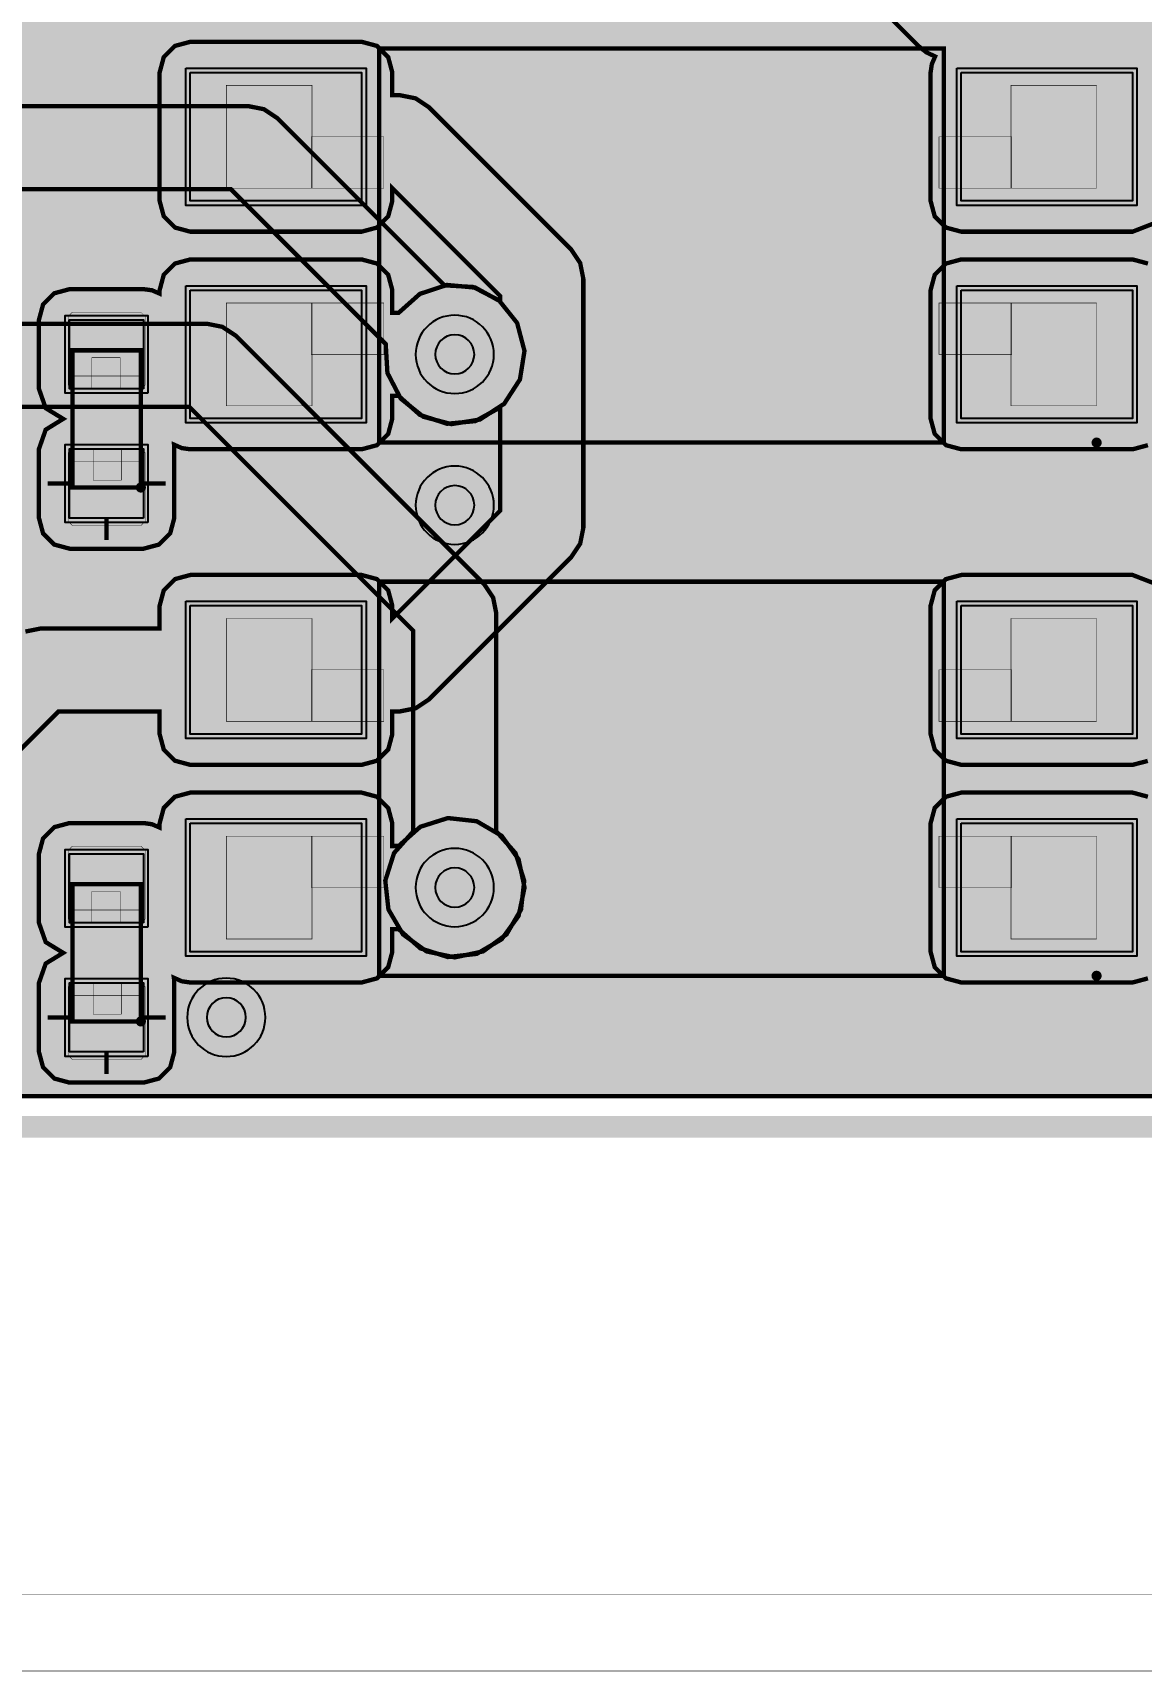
# Model space of a CAD drawing. Header units: millimetres. Extents: x 21.7 to 70.1, y -58 to -18.4.
# Drawn here: x 34.7 to 47.64, y -58.04 to -38.92 of the extents above; entities that cross this region are included whole.
import ezdxf

# ---------------------------------------------------------------- set-up
doc = ezdxf.new("R2010")
doc.units = ezdxf.units.MM
doc.header["$MEASUREMENT"] = 0
for name, color, linetype, true_color in [('Board-Outline-Layer', 7, 'Continuous', 0xff00ff), ('Bottom-Layer', 7, 'Continuous', 0x0000ff), ('Component-Marking-Layer', 7, 'Continuous', 0x66ffcc), ('Component-Shape-Layer', 7, 'Continuous', 0x00cccc), ('Document-Layer', 7, 'Continuous', 0xffffff), ('Hole-Layer', 7, 'Continuous', 0x222222), ('Multi-Layer', 7, 'Continuous', 0xc0c0c0), ('Pin-Floating-Layer', 7, 'Continuous', 0xff99ff), ('Pin-Soldering-Layer', 7, 'Continuous', 0xcc9999), ('Top-Layer', 7, 'Continuous', 0xff0000), ('Top-Paste-Mask-Layer', 7, 'Continuous', 0x808080), ('Top-Silkscreen-Layer', 7, 'Continuous', 0xffcc00), ('Top-Solder-Mask-Layer', 7, 'Continuous', 0x800080)]:
    doc.layers.add(name, color=color, linetype=linetype, true_color=true_color)

msp = doc.modelspace()

# ---------------------------------------------------------------- hatches: boundary and pattern name
at = {"layer": 'Bottom-Layer'}
msp.add_hatch(color=256, dxfattribs=at).paths.add_polyline_path([(30.203, -29.132), (30.203, -28.526), (30.215, -28.527), (30.226, -28.527), (32.551, -28.527), (32.948, -28.722), (33.39, -28.762), (33.815, -28.639), (34.168, -28.371), (34.401, -27.995), (34.482, -27.559), (34.401, -27.124), (34.168, -26.747), (33.815, -26.479), (33.39, -26.356), (32.948, -26.396), (32.551, -26.591), (30.226, -26.591), (30.215, -26.591), (30.203, -26.592), (30.203, -25.019), (30.273, -24.67), (30.47, -24.374), (30.766, -24.177), (31.115, -24.107), (56.515, -24.107), (56.864, -24.177), (57.16, -24.374), (57.358, -24.67), (57.427, -25.019), (57.427, -50.419), (57.358, -50.768), (57.16, -51.064), (56.864, -51.262), (56.515, -51.331), (31.115, -51.331), (30.766, -51.262), (30.47, -51.064), (30.273, -50.768), (30.203, -50.419), (30.203, -48.846), (30.215, -48.847), (30.226, -48.847), (32.086, -48.847), (32.217, -49.021), (32.424, -49.087), (34.124, -49.087), (34.303, -49.039), (34.434, -48.908), (34.482, -48.729), (34.482, -47.029), (34.434, -46.85), (34.303, -46.719), (34.124, -46.671), (32.424, -46.671), (32.217, -46.737), (32.086, -46.911), (30.226, -46.911), (30.215, -46.912), (30.203, -46.912), (30.203, -46.306), (30.215, -46.307), (30.226, -46.307), (32.551, -46.307), (32.948, -46.502), (33.39, -46.542), (33.815, -46.419), (34.168, -46.152), (34.401, -45.775), (34.482, -45.339), (34.401, -44.904), (34.168, -44.527), (33.815, -44.259), (33.39, -44.136), (32.948, -44.176), (32.551, -44.371), (30.226, -44.371), (30.215, -44.372), (30.203, -44.372), (30.203, -43.766), (30.215, -43.767), (30.226, -43.767), (32.551, -43.767), (32.938, -43.96), (33.368, -44.004), (33.786, -43.893), (34.139, -43.643), (34.381, -43.284), (36.526, -43.284), (39.139, -45.898), (39.139, -48.24), (38.915, -48.493), (38.813, -48.815), (38.85, -49.151), (39.02, -49.442), (39.294, -49.64), (39.624, -49.71), (39.955, -49.64), (40.228, -49.442), (40.398, -49.151), (40.435, -48.815), (40.333, -48.493), (40.109, -48.24), (40.109, -45.697), (40.072, -45.511), (39.967, -45.354), (37.07, -42.456), (36.912, -42.351), (36.727, -42.314), (34.381, -42.314), (34.139, -41.955), (33.786, -41.705), (33.368, -41.595), (32.938, -41.639), (32.551, -41.831), (30.226, -41.831), (30.215, -41.832), (30.203, -41.832), (30.203, -41.226), (30.215, -41.227), (30.226, -41.227), (32.551, -41.227), (32.938, -41.42), (33.368, -41.464), (33.786, -41.353), (34.139, -41.103), (34.381, -40.744), (37.01, -40.744), (38.818, -42.552), (38.838, -42.889), (38.994, -43.189), (39.257, -43.4), (39.584, -43.486), (39.917, -43.433), (40.201, -43.249), (40.385, -42.965), (40.438, -42.632), (40.352, -42.305), (40.141, -42.042), (39.841, -41.886), (39.504, -41.866), (37.554, -39.916), (37.397, -39.811), (37.211, -39.774), (34.381, -39.774), (34.139, -39.415), (33.786, -39.165), (33.368, -39.055), (32.938, -39.099), (32.551, -39.291), (30.226, -39.291), (30.215, -39.292), (30.203, -39.292), (30.203, -38.686), (30.215, -38.687), (30.226, -38.687), (32.551, -38.687), (32.948, -38.882), (33.39, -38.922), (33.815, -38.799), (34.168, -38.532), (34.401, -38.155), (34.482, -37.719), (34.401, -37.284), (34.168, -36.907), (33.815, -36.639), (33.39, -36.516), (32.948, -36.556), (32.551, -36.751), (30.226, -36.751), (30.215, -36.752), (30.203, -36.752), (30.203, -36.146), (30.215, -36.147), (30.226, -36.147), (32.551, -36.147), (32.948, -36.342), (33.39, -36.382), (33.815, -36.259), (34.168, -35.992), (34.401, -35.615), (34.482, -35.179), (34.401, -34.744), (34.168, -34.367), (33.815, -34.099), (33.39, -33.976), (32.948, -34.016), (32.551, -34.211), (30.226, -34.211), (30.215, -34.212), (30.203, -34.212), (30.203, -33.606), (30.215, -33.607), (30.226, -33.607), (32.551, -33.607), (32.938, -33.8), (33.368, -33.844), (33.786, -33.733), (34.139, -33.483), (34.381, -33.124), (38.635, -33.124), (38.888, -33.348), (39.21, -33.45), (39.545, -33.413), (39.837, -33.243), (40.035, -32.97), (40.105, -32.639), (40.035, -32.309), (39.837, -32.035), (39.545, -31.865), (39.21, -31.828), (38.888, -31.93), (38.635, -32.154), (34.381, -32.154), (34.139, -31.795), (33.786, -31.545), (33.368, -31.435), (32.938, -31.479), (32.551, -31.671), (30.226, -31.671), (30.215, -31.672), (30.203, -31.672), (30.203, -31.066), (30.215, -31.067), (30.226, -31.067), (32.551, -31.067), (32.938, -31.26), (33.368, -31.304), (33.786, -31.193), (34.139, -30.943), (34.381, -30.584), (39.804, -30.584), (41.231, -32.011), (41.251, -32.348), (41.407, -32.648), (41.67, -32.859), (41.997, -32.945), (42.33, -32.892), (42.614, -32.708), (42.798, -32.424), (42.851, -32.091), (42.765, -31.764), (42.554, -31.501), (42.254, -31.345), (41.917, -31.325), (40.348, -29.756), (40.191, -29.651), (40.005, -29.614), (34.381, -29.614), (34.139, -29.255), (33.786, -29.005), (33.368, -28.895), (32.938, -28.939), (32.551, -29.131), (30.226, -29.131), (30.215, -29.132)])
at = {"layer": 'Component-Marking-Layer'}
for points in [[(47.057, -43.702, 1), (47.177, -43.702, 1)], [(47.057, -43.702, 1), (47.177, -43.702, 1)], [(35.9, -44.226, 1), (36.02, -44.226, 1)], [(35.9, -44.226, 1), (36.02, -44.226, 1)], [(47.057, -49.925, 1), (47.177, -49.925, 1)], [(47.057, -49.925, 1), (47.177, -49.925, 1)], [(35.9, -50.457, 1), (36.02, -50.457, 1)], [(35.9, -50.457, 1), (36.02, -50.457, 1)]]:
    msp.add_hatch(color=256, dxfattribs=at).paths.add_polyline_path(points)
at = {"layer": 'Pin-Floating-Layer'}
for points in [[(37.947, -40.132), (38.797, -40.132), (38.797, -40.732), (37.947, -40.732)], [(37.947, -40.132), (38.797, -40.132), (38.797, -40.732), (37.947, -40.732)], [(46.127, -40.732), (45.277, -40.732), (45.277, -40.132), (46.127, -40.132)], [(46.127, -40.732), (45.277, -40.732), (45.277, -40.132), (46.127, -40.132)], [(37.947, -42.072), (38.797, -42.072), (38.797, -42.672), (37.947, -42.672)], [(37.947, -42.072), (38.797, -42.072), (38.797, -42.672), (37.947, -42.672)], [(46.127, -42.672), (45.277, -42.672), (45.277, -42.072), (46.127, -42.072)], [(46.127, -42.672), (45.277, -42.672), (45.277, -42.072), (46.127, -42.072)], [(37.947, -46.355), (38.797, -46.355), (38.797, -46.955), (37.947, -46.955)], [(37.947, -46.355), (38.797, -46.355), (38.797, -46.955), (37.947, -46.955)], [(46.127, -46.955), (45.277, -46.955), (45.277, -46.355), (46.127, -46.355)], [(46.127, -46.955), (45.277, -46.955), (45.277, -46.355), (46.127, -46.355)], [(37.947, -48.295), (38.797, -48.295), (38.797, -48.895), (37.947, -48.895)], [(37.947, -48.295), (38.797, -48.295), (38.797, -48.895), (37.947, -48.895)], [(46.127, -48.895), (45.277, -48.895), (45.277, -48.295), (46.127, -48.295)], [(46.127, -48.895), (45.277, -48.895), (45.277, -48.295), (46.127, -48.295)]]:
    msp.add_hatch(color=256, dxfattribs=at).paths.add_polyline_path(points)
at = {"layer": 'Pin-Soldering-Layer'}
for points in [[(36.957, -39.532), (37.957, -39.532), (37.957, -40.732), (36.957, -40.732)], [(36.957, -39.532), (37.957, -39.532), (37.957, -40.732), (36.957, -40.732)], [(47.117, -40.732), (46.117, -40.732), (46.117, -39.532), (47.117, -39.532)], [(47.117, -40.732), (46.117, -40.732), (46.117, -39.532), (47.117, -39.532)], [(36.957, -42.072), (37.957, -42.072), (37.957, -43.272), (36.957, -43.272)], [(36.957, -42.072), (37.957, -42.072), (37.957, -43.272), (36.957, -43.272)], [(47.117, -43.272), (46.117, -43.272), (46.117, -42.072), (47.117, -42.072)], [(47.117, -43.272), (46.117, -43.272), (46.117, -42.072), (47.117, -42.072)], [(35.96, -42.625), (35.16, -42.625), (35.16, -42.925), (35.96, -42.925)], [(35.96, -42.625), (35.16, -42.625), (35.16, -42.925), (35.96, -42.925)], [(35.96, -44.225), (35.16, -44.225), (35.16, -43.925), (35.96, -43.925)], [(35.96, -44.225), (35.16, -44.225), (35.16, -43.925), (35.96, -43.925)], [(36.957, -45.755), (37.957, -45.755), (37.957, -46.955), (36.957, -46.955)], [(36.957, -45.755), (37.957, -45.755), (37.957, -46.955), (36.957, -46.955)], [(47.117, -46.955), (46.117, -46.955), (46.117, -45.755), (47.117, -45.755)], [(47.117, -46.955), (46.117, -46.955), (46.117, -45.755), (47.117, -45.755)], [(36.957, -48.295), (37.957, -48.295), (37.957, -49.495), (36.957, -49.495)], [(36.957, -48.295), (37.957, -48.295), (37.957, -49.495), (36.957, -49.495)], [(47.117, -49.495), (46.117, -49.495), (46.117, -48.295), (47.117, -48.295)], [(47.117, -49.495), (46.117, -49.495), (46.117, -48.295), (47.117, -48.295)], [(35.96, -48.857), (35.16, -48.857), (35.16, -49.157), (35.96, -49.157)], [(35.96, -48.857), (35.16, -48.857), (35.16, -49.157), (35.96, -49.157)], [(35.96, -50.457), (35.16, -50.457), (35.16, -50.157), (35.96, -50.157)], [(35.96, -50.457), (35.16, -50.457), (35.16, -50.157), (35.96, -50.157)]]:
    msp.add_hatch(color=256, dxfattribs=at).paths.add_polyline_path(points)
at = {"layer": 'Top-Layer'}
for points in [[(57.427, -25.019), (57.427, -29.627), (55.27, -27.47), (55.333, -27.068), (55.248, -26.67), (55.027, -26.329), (54.698, -26.089), (54.698, -26.035), (54.661, -25.849), (54.556, -25.692), (54.175, -25.311), (54.018, -25.206), (53.832, -25.169), (50.927, -25.169), (50.741, -25.206), (50.584, -25.311), (49.187, -26.708), (49.097, -26.833), (49.05, -26.981), (48.673, -26.871), (48.289, -26.951), (47.986, -27.201), (47.895, -27.201), (47.895, -26.936), (47.847, -26.757), (47.716, -26.626), (47.537, -26.578), (45.537, -26.578), (45.358, -26.626), (45.227, -26.757), (45.179, -26.936), (45.179, -28.436), (45.227, -28.615), (45.358, -28.746), (45.537, -28.794), (47.537, -28.794), (47.716, -28.746), (47.847, -28.615), (47.895, -28.436), (47.895, -28.171), (47.986, -28.171), (48.287, -28.42), (48.669, -28.501), (49.045, -28.394), (49.045, -29.073), (48.377, -29.741), (47.895, -29.741), (47.895, -29.476), (47.847, -29.297), (47.716, -29.166), (47.537, -29.118), (45.537, -29.118), (45.358, -29.166), (45.227, -29.297), (45.179, -29.476), (45.179, -30.976), (45.227, -31.155), (45.358, -31.286), (45.537, -31.334), (47.537, -31.334), (47.716, -31.286), (47.847, -31.155), (47.895, -30.976), (47.895, -30.711), (48.578, -30.711), (48.764, -30.674), (48.921, -30.569), (49.807, -29.683), (49.807, -33.424), (47.895, -33.424), (47.895, -33.159), (47.847, -32.98), (47.716, -32.849), (47.537, -32.801), (45.537, -32.801), (45.358, -32.849), (45.227, -32.98), (45.179, -33.159), (45.179, -34.587), (42.843, -32.251), (42.823, -31.914), (42.668, -31.614), (42.404, -31.403), (42.077, -31.317), (41.744, -31.37), (41.461, -31.555), (41.276, -31.838), (41.223, -32.171), (41.309, -32.498), (41.52, -32.762), (41.82, -32.917), (42.157, -32.937), (44.742, -35.522), (44.899, -35.627), (45.085, -35.664), (45.181, -35.664), (45.179, -35.682), (45.179, -35.699), (45.179, -37.199), (45.227, -37.378), (45.358, -37.509), (45.537, -37.557), (45.815, -37.557), (45.723, -37.9), (45.785, -38.25), (45.587, -38.25), (40.096, -32.759), (40.072, -32.407), (39.901, -32.099), (39.615, -31.891), (39.269, -31.824), (38.927, -31.909), (38.652, -32.131), (38.497, -32.448), (38.491, -32.801), (36.537, -32.801), (36.358, -32.849), (36.227, -32.98), (36.179, -33.159), (36.179, -33.424), (36.002, -33.464), (35.852, -33.566), (34.462, -34.957), (34.436, -34.847), (34.399, -34.74), (34.867, -34.272), (34.972, -34.115), (35.009, -33.929), (35.009, -32.474), (35.068, -32.489), (35.128, -32.494), (35.992, -32.494), (36.171, -32.446), (36.302, -32.315), (36.35, -32.136), (36.35, -31.33), (36.349, -31.304), (36.347, -31.279), (36.438, -31.32), (36.537, -31.334), (38.537, -31.334), (38.716, -31.286), (38.847, -31.155), (38.895, -30.976), (38.895, -29.476), (38.847, -29.297), (38.716, -29.166), (38.537, -29.118), (36.537, -29.118), (36.358, -29.166), (36.227, -29.297), (36.179, -29.476), (36.179, -29.517), (36.089, -29.478), (35.992, -29.465), (35.128, -29.465), (35.068, -29.47), (35.009, -29.485), (35.009, -28.61), (35.448, -28.171), (36.179, -28.171), (36.179, -28.436), (36.227, -28.615), (36.358, -28.746), (36.537, -28.794), (38.537, -28.794), (38.716, -28.746), (38.847, -28.615), (38.895, -28.436), (38.895, -26.936), (38.847, -26.757), (38.716, -26.626), (38.537, -26.578), (36.537, -26.578), (36.358, -26.626), (36.227, -26.757), (36.179, -26.936), (36.179, -27.201), (35.247, -27.201), (35.062, -27.238), (34.904, -27.343), (34.461, -27.787), (34.456, -27.308), (34.265, -26.868), (33.919, -26.537), (33.471, -26.367), (32.993, -26.384), (32.558, -26.586), (32.236, -26.941), (32.077, -27.392), (32.107, -27.871), (32.32, -28.3), (32.682, -28.612), (33.138, -28.76), (33.615, -28.718), (34.039, -28.494), (34.039, -29.164), (33.642, -28.948), (33.194, -28.894), (32.757, -29.007), (32.392, -29.274), (32.15, -29.655), (32.066, -30.099), (32.15, -30.543), (32.392, -30.924), (32.757, -31.191), (33.194, -31.305), (33.642, -31.25), (34.039, -31.034), (34.039, -31.704), (33.642, -31.488), (33.194, -31.434), (32.757, -31.547), (32.392, -31.814), (32.15, -32.195), (32.066, -32.639), (32.15, -33.083), (32.392, -33.464), (32.757, -33.731), (33.194, -33.845), (33.642, -33.79), (34.039, -33.574), (34.039, -33.728), (33.713, -34.054), (33.301, -33.971), (32.885, -34.035), (32.517, -34.238), (32.24, -34.555), (32.088, -34.947), (32.081, -35.368), (32.218, -35.765), (32.483, -36.092), (32.844, -36.308), (33.257, -36.387), (33.672, -36.32), (34.039, -36.114), (34.039, -36.244), (33.696, -36.587), (33.234, -36.512), (32.778, -36.617), (32.397, -36.889), (32.147, -37.284), (32.066, -37.745), (32.167, -38.202), (32.433, -38.587), (32.826, -38.841), (33.286, -38.927), (33.744, -38.832), (34.132, -38.57), (34.391, -38.18), (34.482, -37.721), (34.392, -37.262), (34.771, -36.884), (34.857, -37.095), (35.053, -37.211), (34.849, -37.336), (34.77, -37.561), (34.77, -38.368), (34.818, -38.547), (34.949, -38.678), (35.128, -38.726), (35.992, -38.726), (36.171, -38.678), (36.302, -38.547), (36.35, -38.368), (36.35, -37.561), (36.349, -37.531), (36.345, -37.502), (36.437, -37.543), (36.537, -37.557), (38.537, -37.557), (38.716, -37.509), (38.847, -37.378), (38.895, -37.199), (38.895, -35.699), (38.847, -35.52), (38.716, -35.389), (38.537, -35.341), (36.537, -35.341), (36.358, -35.389), (36.227, -35.52), (36.179, -35.699), (36.179, -35.749), (36.089, -35.71), (35.992, -35.696), (35.128, -35.696), (35.11, -35.697), (35.092, -35.698), (36.179, -34.611), (36.179, -34.659), (36.227, -34.838), (36.358, -34.969), (36.537, -35.017), (38.537, -35.017), (38.716, -34.969), (38.847, -34.838), (38.895, -34.659), (38.895, -33.352), (39.145, -33.441), (39.41, -33.445), (45.043, -39.078), (45.131, -39.148), (45.232, -39.195), (45.193, -39.285), (45.179, -39.382), (45.179, -40.882), (45.227, -41.061), (45.358, -41.192), (45.537, -41.24), (47.537, -41.24), (47.781, -41.145), (47.894, -40.909), (47.943, -40.919), (47.992, -40.922), (48.799, -40.922), (49.024, -40.843), (49.149, -40.639), (49.244, -40.815), (49.417, -40.913), (49.417, -43.524), (48.222, -42.329), (48.072, -42.227), (47.895, -42.187), (47.895, -41.922), (47.847, -41.743), (47.716, -41.612), (47.537, -41.564), (45.537, -41.564), (45.358, -41.612), (45.227, -41.743), (45.179, -41.922), (45.179, -43.422), (45.227, -43.601), (45.358, -43.732), (45.537, -43.78), (47.537, -43.78), (47.716, -43.732), (47.847, -43.601), (47.895, -43.422), (47.895, -43.374), (48.679, -44.159), (48.679, -45.552), (48.008, -45.552), (47.95, -45.556), (47.894, -45.57), (47.778, -45.34), (47.537, -45.247), (45.537, -45.247), (45.358, -45.295), (45.227, -45.426), (45.179, -45.605), (45.179, -47.105), (45.227, -47.284), (45.358, -47.415), (45.537, -47.463), (47.537, -47.463), (47.714, -47.417), (47.844, -47.289), (47.895, -47.114), (47.951, -47.127), (48.008, -47.132), (48.679, -47.132), (48.679, -48.508), (48.541, -48.435), (48.387, -48.41), (47.895, -48.41), (47.895, -48.145), (47.847, -47.966), (47.716, -47.835), (47.537, -47.787), (45.537, -47.787), (45.358, -47.835), (45.227, -47.966), (45.179, -48.145), (45.179, -49.645), (45.227, -49.824), (45.358, -49.955), (45.537, -50.003), (47.537, -50.003), (47.716, -49.955), (47.847, -49.824), (47.895, -49.645), (47.895, -49.38), (48.186, -49.38), (49.822, -51.016), (49.979, -51.121), (50.165, -51.158), (53.213, -51.158), (53.399, -51.121), (53.556, -51.016), (54.556, -50.016), (54.661, -49.859), (54.698, -49.673), (54.698, -49.349), (55.031, -49.104), (55.253, -48.755), (55.333, -48.35), (55.261, -47.943), (55.046, -47.59), (54.718, -47.339), (55.044, -47.091), (55.258, -46.742), (55.333, -46.339), (55.258, -45.936), (55.044, -45.587), (54.718, -45.339), (55.044, -45.091), (55.258, -44.742), (55.333, -44.339), (55.258, -43.936), (55.044, -43.587), (54.718, -43.339), (55.038, -43.097), (55.252, -42.758), (55.333, -42.365), (55.27, -41.968), (57.427, -39.811), (57.427, -50.419), (57.358, -50.768), (57.16, -51.064), (56.864, -51.262), (56.515, -51.331), (31.115, -51.331), (30.766, -51.262), (30.47, -51.064), (30.273, -50.768), (30.203, -50.419), (30.203, -25.019), (30.273, -24.67), (30.47, -24.374), (30.766, -24.177), (31.115, -24.107), (56.515, -24.107), (56.864, -24.177), (57.16, -24.374), (57.358, -24.67)], [(38.895, -45.755), (38.895, -45.605), (38.847, -45.426), (38.716, -45.295), (38.537, -45.247), (36.537, -45.247), (36.358, -45.295), (36.227, -45.426), (36.179, -45.605), (36.179, -45.87), (34.798, -45.87), (34.612, -45.907), (34.455, -46.012), (33.796, -46.671), (32.424, -46.671), (32.245, -46.719), (32.114, -46.85), (32.066, -47.029), (32.066, -48.729), (32.114, -48.908), (32.245, -49.039), (32.424, -49.087), (34.124, -49.087), (34.303, -49.039), (34.434, -48.908), (34.482, -48.729), (34.482, -47.357), (34.999, -46.84), (36.179, -46.84), (36.179, -47.105), (36.227, -47.284), (36.358, -47.415), (36.537, -47.463), (38.537, -47.463), (38.716, -47.415), (38.847, -47.284), (38.895, -47.105), (38.895, -46.84), (38.981, -46.84), (39.167, -46.803), (39.324, -46.698), (40.983, -45.039), (41.088, -44.882), (41.125, -44.696), (41.125, -41.791), (41.088, -41.605), (40.983, -41.448), (39.324, -39.789), (39.167, -39.684), (38.981, -39.647), (38.895, -39.647), (38.895, -39.382), (38.847, -39.203), (38.716, -39.072), (38.537, -39.024), (36.537, -39.024), (36.358, -39.072), (36.227, -39.203), (36.179, -39.382), (36.179, -40.882), (36.227, -41.061), (36.358, -41.192), (36.537, -41.24), (38.537, -41.24), (38.716, -41.192), (38.847, -41.061), (38.895, -40.882), (38.895, -40.732), (40.155, -41.992), (40.155, -42.053), (39.864, -41.893), (39.533, -41.862), (39.217, -41.966), (38.969, -42.187), (38.895, -42.187), (38.895, -41.922), (38.847, -41.743), (38.716, -41.612), (38.537, -41.564), (36.537, -41.564), (36.358, -41.612), (36.227, -41.743), (36.179, -41.922), (36.179, -41.963), (36.089, -41.924), (35.992, -41.911), (35.128, -41.911), (34.949, -41.959), (34.818, -42.09), (34.77, -42.269), (34.77, -43.075), (34.849, -43.3), (35.053, -43.425), (34.849, -43.551), (34.77, -43.776), (34.77, -44.582), (34.818, -44.761), (34.949, -44.892), (35.128, -44.94), (35.992, -44.94), (36.171, -44.892), (36.302, -44.761), (36.35, -44.582), (36.35, -43.776), (36.349, -43.75), (36.347, -43.726), (36.438, -43.766), (36.537, -43.78), (38.537, -43.78), (38.716, -43.732), (38.847, -43.601), (38.895, -43.422), (38.895, -43.157), (38.969, -43.157), (39.217, -43.378), (39.533, -43.482), (39.864, -43.451), (40.155, -43.291), (40.155, -44.495)], [(36.537, -39.382), (38.537, -39.382), (38.537, -40.882), (36.537, -40.882)], [(45.537, -39.382), (47.537, -39.382), (47.537, -40.882), (45.537, -40.882)], [(36.537, -41.922), (38.537, -41.922), (38.537, -43.422), (36.537, -43.422)], [(45.537, -41.922), (47.537, -41.922), (47.537, -43.422), (45.537, -43.422)], [(35.992, -43.075), (35.128, -43.075), (35.128, -42.269), (35.992, -42.269)], [(35.992, -44.582), (35.128, -44.582), (35.128, -43.776), (35.992, -43.776)], [(36.537, -45.605), (38.537, -45.605), (38.537, -47.105), (36.537, -47.105)], [(45.537, -45.605), (47.537, -45.605), (47.537, -47.105), (45.537, -47.105)], [(38.969, -49.38), (39.222, -49.604), (39.544, -49.706), (39.88, -49.669), (40.171, -49.499), (40.369, -49.226), (40.439, -48.895), (40.369, -48.565), (40.171, -48.291), (39.88, -48.121), (39.544, -48.084), (39.222, -48.186), (38.969, -48.41), (38.895, -48.41), (38.895, -48.145), (38.847, -47.966), (38.716, -47.835), (38.537, -47.787), (36.537, -47.787), (36.358, -47.835), (36.227, -47.966), (36.179, -48.145), (36.179, -48.195), (36.089, -48.156), (35.992, -48.142), (35.128, -48.142), (34.949, -48.19), (34.818, -48.321), (34.77, -48.5), (34.77, -49.307), (34.849, -49.532), (35.053, -49.657), (34.849, -49.782), (34.77, -50.007), (34.77, -50.814), (34.818, -50.993), (34.949, -51.124), (35.128, -51.172), (35.992, -51.172), (36.171, -51.124), (36.302, -50.993), (36.35, -50.814), (36.35, -50.007), (36.349, -49.977), (36.345, -49.948), (36.437, -49.989), (36.537, -50.003), (38.537, -50.003), (38.716, -49.955), (38.847, -49.824), (38.895, -49.645), (38.895, -49.38)], [(36.537, -48.145), (38.537, -48.145), (38.537, -49.645), (36.537, -49.645)], [(45.537, -48.145), (47.537, -48.145), (47.537, -49.645), (45.537, -49.645)], [(35.992, -49.307), (35.128, -49.307), (35.128, -48.5), (35.992, -48.5)], [(35.992, -50.814), (35.128, -50.814), (35.128, -50.007), (35.992, -50.007)]]:
    msp.add_hatch(color=256, dxfattribs=at).paths.add_polyline_path(points)
at = {"layer": 'Top-Paste-Mask-Layer'}
for points in [[(36.537, -39.382), (38.537, -39.382), (38.537, -40.882), (36.537, -40.882)], [(45.537, -39.382), (47.537, -39.382), (47.537, -40.882), (45.537, -40.882)], [(36.537, -41.922), (38.537, -41.922), (38.537, -43.422), (36.537, -43.422)], [(45.537, -41.922), (47.537, -41.922), (47.537, -43.422), (45.537, -43.422)], [(35.11, -42.23), (35.11, -43.03), (35.16, -43.08), (35.388, -43.08), (35.388, -42.71), (35.718, -42.71), (35.718, -43.08), (35.96, -43.08), (36.01, -43.03), (36.01, -42.23), (35.96, -42.18), (35.16, -42.18)], [(35.11, -42.23), (35.11, -43.03), (35.16, -43.08), (35.388, -43.08), (35.388, -42.71), (35.718, -42.71), (35.718, -43.08), (35.96, -43.08), (36.01, -43.03), (36.01, -42.23), (35.96, -42.18), (35.16, -42.18)], [(36.01, -44.62), (36.01, -43.82), (35.96, -43.77), (35.732, -43.77), (35.732, -44.14), (35.402, -44.14), (35.402, -43.77), (35.16, -43.77), (35.11, -43.82), (35.11, -44.62), (35.16, -44.67), (35.96, -44.67)], [(36.01, -44.62), (36.01, -43.82), (35.96, -43.77), (35.732, -43.77), (35.732, -44.14), (35.402, -44.14), (35.402, -43.77), (35.16, -43.77), (35.11, -43.82), (35.11, -44.62), (35.16, -44.67), (35.96, -44.67)], [(36.537, -45.605), (38.537, -45.605), (38.537, -47.105), (36.537, -47.105)], [(45.537, -45.605), (47.537, -45.605), (47.537, -47.105), (45.537, -47.105)], [(36.537, -48.145), (38.537, -48.145), (38.537, -49.645), (36.537, -49.645)], [(45.537, -48.145), (47.537, -48.145), (47.537, -49.645), (45.537, -49.645)], [(35.11, -48.462), (35.11, -49.262), (35.16, -49.312), (35.388, -49.312), (35.388, -48.942), (35.718, -48.942), (35.718, -49.312), (35.96, -49.312), (36.01, -49.262), (36.01, -48.462), (35.96, -48.412), (35.16, -48.412)], [(35.11, -48.462), (35.11, -49.262), (35.16, -49.312), (35.388, -49.312), (35.388, -48.942), (35.718, -48.942), (35.718, -49.312), (35.96, -49.312), (36.01, -49.262), (36.01, -48.462), (35.96, -48.412), (35.16, -48.412)], [(36.01, -50.852), (36.01, -50.052), (35.96, -50.002), (35.732, -50.002), (35.732, -50.372), (35.402, -50.372), (35.402, -50.002), (35.16, -50.002), (35.11, -50.052), (35.11, -50.852), (35.16, -50.902), (35.96, -50.902)], [(36.01, -50.852), (36.01, -50.052), (35.96, -50.002), (35.732, -50.002), (35.732, -50.372), (35.402, -50.372), (35.402, -50.002), (35.16, -50.002), (35.11, -50.052), (35.11, -50.852), (35.16, -50.902), (35.96, -50.902)]]:
    msp.add_hatch(color=256, dxfattribs=at).paths.add_polyline_path(points)
at = {"layer": 'Top-Solder-Mask-Layer'}
for points in [[(36.486, -39.331), (38.588, -39.331), (38.588, -40.933), (36.486, -40.933)], [(45.486, -39.331), (47.588, -39.331), (47.588, -40.933), (45.486, -40.933)], [(36.486, -41.871), (38.588, -41.871), (38.588, -43.473), (36.486, -43.473)], [(45.486, -41.871), (47.588, -41.871), (47.588, -43.473), (45.486, -43.473)], [(36.043, -43.126), (35.077, -43.126), (35.077, -42.218), (36.043, -42.218)], [(36.043, -44.633), (35.077, -44.633), (35.077, -43.725), (36.043, -43.725)], [(36.486, -45.554), (38.588, -45.554), (38.588, -47.156), (36.486, -47.156)], [(45.486, -45.554), (47.588, -45.554), (47.588, -47.156), (45.486, -47.156)], [(36.486, -48.094), (38.588, -48.094), (38.588, -49.696), (36.486, -49.696)], [(45.486, -48.094), (47.588, -48.094), (47.588, -49.696), (45.486, -49.696)], [(36.043, -49.358), (35.077, -49.358), (35.077, -48.45), (36.043, -48.45)], [(36.043, -50.865), (35.077, -50.865), (35.077, -49.956), (36.043, -49.956)]]:
    msp.add_hatch(color=256, dxfattribs=at).paths.add_polyline_path(points)

# ---------------------------------------------------------------- linework, layer by layer
at = {"layer": 'Board-Outline-Layer', "const_width": 0.254}
msp.add_lwpolyline([(29.845, -50.419), (29.845, -25.019, -0.414), (31.115, -23.749), (56.515, -23.749, -0.414), (57.785, -25.019), (57.785, -50.419, -0.414), (56.515, -51.689), (31.115, -51.689, -0.414)], format="xyb", close=True, dxfattribs=at)
at = {"layer": 'Bottom-Layer', "const_width": 0.00508}
msp.add_lwpolyline([(21.717, -58.039), (21.717, -18.415), (66.421, -18.415), (66.421, -58.039)], close=True, dxfattribs=at)
at = {"layer": 'Bottom-Layer'}
for points, const_width in [([(56.515, -36.703), (56.515, -49.657), (54.991, -51.181), (37.728, -51.181), (36.957, -50.41)], 0.254), ([(34.381, -40.744), (37.01, -40.744), (38.818, -42.552), (38.838, -42.889), (38.994, -43.189), (39.257, -43.4), (39.584, -43.486), (39.917, -43.433), (40.201, -43.249), (40.385, -42.965), (40.438, -42.632), (40.352, -42.305), (40.141, -42.042), (39.841, -41.886), (39.504, -41.866), (37.554, -39.916), (37.397, -39.811), (37.211, -39.774), (34.381, -39.774)], 0.0508), ([(33.274, -40.259), (37.211, -40.259), (39.624, -42.672)], 0.254), ([(34.381, -43.284), (36.526, -43.284), (39.139, -45.898), (39.139, -48.24), (38.915, -48.493), (38.813, -48.815), (38.85, -49.151), (39.02, -49.442), (39.294, -49.64), (39.624, -49.71), (39.955, -49.64), (40.228, -49.442), (40.398, -49.151), (40.435, -48.815), (40.333, -48.493), (40.109, -48.24), (40.109, -45.697), (40.072, -45.511), (39.967, -45.354), (37.07, -42.456), (36.912, -42.351), (36.727, -42.314), (34.381, -42.314)], 0.0508), ([(33.274, -42.799), (36.727, -42.799), (39.624, -45.697), (39.624, -48.895)], 0.254), ([(36.957, -50.41), (36.957, -47.745), (34.551, -45.339), (33.3, -45.339)], 0.254), ([(56.515, -51.331), (31.115, -51.331)], 0.0508)]:
    msp.add_lwpolyline(points, dxfattribs=dict(at, const_width=const_width))
at = {"layer": 'Component-Marking-Layer', "const_width": 0.129}
for points in [[(47.057, -43.702, 1), (47.177, -43.702), (47.177, -43.702, 1), (47.057, -43.702)], [(47.057, -43.702, 1), (47.177, -43.702), (47.177, -43.702, 1), (47.057, -43.702)], [(35.9, -44.226, 1), (36.02, -44.226), (36.02, -44.226, 1), (35.9, -44.226)], [(35.9, -44.226, 1), (36.02, -44.226), (36.02, -44.226, 1), (35.9, -44.226)], [(47.057, -49.925, 1), (47.177, -49.925), (47.177, -49.925, 1), (47.057, -49.925)], [(47.057, -49.925, 1), (47.177, -49.925), (47.177, -49.925, 1), (47.057, -49.925)], [(35.9, -50.457, 1), (36.02, -50.457), (36.02, -50.457, 1), (35.9, -50.457)], [(35.9, -50.457, 1), (36.02, -50.457), (36.02, -50.457, 1), (35.9, -50.457)]]:
    msp.add_lwpolyline(points, format="xyb", dxfattribs=at)
at = {"layer": 'Component-Shape-Layer', "const_width": 0.0508}
for points in [[(45.334, -43.702), (38.74, -43.702), (38.74, -39.102), (45.334, -39.102)], [(45.334, -43.702), (38.74, -43.702), (38.74, -39.102), (45.334, -39.102)], [(35.96, -44.225), (35.16, -44.225), (35.16, -42.625), (35.96, -42.625)], [(35.96, -44.225), (35.16, -44.225), (35.16, -42.625), (35.96, -42.625)], [(45.334, -49.925), (38.74, -49.925), (38.74, -45.325), (45.334, -45.325)], [(45.334, -49.925), (38.74, -49.925), (38.74, -45.325), (45.334, -45.325)], [(35.96, -50.457), (35.16, -50.457), (35.16, -48.857), (35.96, -48.857)], [(35.96, -50.457), (35.16, -50.457), (35.16, -48.857), (35.96, -48.857)]]:
    msp.add_lwpolyline(points, close=True, dxfattribs=at)
at = {"layer": 'Document-Layer', "const_width": 0.6}
for points in [[(47.579, -42.672, 1), (48.179, -42.672, 1)], [(47.579, -42.672, 1), (48.179, -42.672, 1)], [(47.579, -48.895, 1), (48.179, -48.895, 1)], [(47.579, -48.895, 1), (48.179, -48.895, 1)]]:
    msp.add_lwpolyline(points, format="xyb", close=True, dxfattribs=at)
at = {"layer": 'Hole-Layer'}
for points in [[(39.395, -42.672, 1), (39.853, -42.672, 1)], [(39.395, -44.433, 1), (39.853, -44.433, 1)], [(39.395, -48.895, 1), (39.853, -48.895, 1)], [(36.728, -50.41, 1), (37.186, -50.41, 1)]]:
    msp.add_lwpolyline(points, format="xyb", close=True, dxfattribs=at)
at = {"layer": 'Multi-Layer'}
for points in [[(39.167, -42.672, 1), (40.081, -42.672, 1)], [(39.167, -44.433, 1), (40.081, -44.433, 1)], [(39.167, -48.895, 1), (40.081, -48.895, 1)], [(36.5, -50.41, 1), (37.414, -50.41, 1)]]:
    msp.add_lwpolyline(points, format="xyb", close=True, dxfattribs=at)
at = {"layer": 'Pin-Floating-Layer', "const_width": 0.00508}
for points in [[(37.947, -40.132), (38.797, -40.132), (38.797, -40.732), (37.947, -40.732)], [(37.947, -40.132), (38.797, -40.132), (38.797, -40.732), (37.947, -40.732)], [(46.127, -40.732), (45.277, -40.732), (45.277, -40.132), (46.127, -40.132)], [(46.127, -40.732), (45.277, -40.732), (45.277, -40.132), (46.127, -40.132)], [(37.947, -42.072), (38.797, -42.072), (38.797, -42.672), (37.947, -42.672)], [(37.947, -42.072), (38.797, -42.072), (38.797, -42.672), (37.947, -42.672)], [(46.127, -42.672), (45.277, -42.672), (45.277, -42.072), (46.127, -42.072)], [(46.127, -42.672), (45.277, -42.672), (45.277, -42.072), (46.127, -42.072)], [(37.947, -46.355), (38.797, -46.355), (38.797, -46.955), (37.947, -46.955)], [(37.947, -46.355), (38.797, -46.355), (38.797, -46.955), (37.947, -46.955)], [(46.127, -46.955), (45.277, -46.955), (45.277, -46.355), (46.127, -46.355)], [(46.127, -46.955), (45.277, -46.955), (45.277, -46.355), (46.127, -46.355)], [(37.947, -48.295), (38.797, -48.295), (38.797, -48.895), (37.947, -48.895)], [(37.947, -48.295), (38.797, -48.295), (38.797, -48.895), (37.947, -48.895)], [(46.127, -48.895), (45.277, -48.895), (45.277, -48.295), (46.127, -48.295)], [(46.127, -48.895), (45.277, -48.895), (45.277, -48.295), (46.127, -48.295)]]:
    msp.add_lwpolyline(points, close=True, dxfattribs=at)
at = {"layer": 'Pin-Soldering-Layer', "const_width": 0.00508}
for points in [[(36.957, -39.532), (37.957, -39.532), (37.957, -40.732), (36.957, -40.732)], [(36.957, -39.532), (37.957, -39.532), (37.957, -40.732), (36.957, -40.732)], [(47.117, -40.732), (46.117, -40.732), (46.117, -39.532), (47.117, -39.532)], [(47.117, -40.732), (46.117, -40.732), (46.117, -39.532), (47.117, -39.532)], [(36.957, -42.072), (37.957, -42.072), (37.957, -43.272), (36.957, -43.272)], [(36.957, -42.072), (37.957, -42.072), (37.957, -43.272), (36.957, -43.272)], [(47.117, -43.272), (46.117, -43.272), (46.117, -42.072), (47.117, -42.072)], [(47.117, -43.272), (46.117, -43.272), (46.117, -42.072), (47.117, -42.072)], [(35.96, -42.625), (35.16, -42.625), (35.16, -42.925), (35.96, -42.925)], [(35.96, -42.625), (35.16, -42.625), (35.16, -42.925), (35.96, -42.925)], [(35.96, -44.225), (35.16, -44.225), (35.16, -43.925), (35.96, -43.925)], [(35.96, -44.225), (35.16, -44.225), (35.16, -43.925), (35.96, -43.925)], [(36.957, -45.755), (37.957, -45.755), (37.957, -46.955), (36.957, -46.955)], [(36.957, -45.755), (37.957, -45.755), (37.957, -46.955), (36.957, -46.955)], [(47.117, -46.955), (46.117, -46.955), (46.117, -45.755), (47.117, -45.755)], [(47.117, -46.955), (46.117, -46.955), (46.117, -45.755), (47.117, -45.755)], [(36.957, -48.295), (37.957, -48.295), (37.957, -49.495), (36.957, -49.495)], [(36.957, -48.295), (37.957, -48.295), (37.957, -49.495), (36.957, -49.495)], [(47.117, -49.495), (46.117, -49.495), (46.117, -48.295), (47.117, -48.295)], [(47.117, -49.495), (46.117, -49.495), (46.117, -48.295), (47.117, -48.295)], [(35.96, -48.857), (35.16, -48.857), (35.16, -49.157), (35.96, -49.157)], [(35.96, -48.857), (35.16, -48.857), (35.16, -49.157), (35.96, -49.157)], [(35.96, -50.457), (35.16, -50.457), (35.16, -50.157), (35.96, -50.157)], [(35.96, -50.457), (35.16, -50.457), (35.16, -50.157), (35.96, -50.157)]]:
    msp.add_lwpolyline(points, close=True, dxfattribs=at)
at = {"layer": 'Top-Layer'}
for points, const_width in [([(26.416, -57.15), (26.416, -20.701), (70.104, -20.701), (70.104, -57.15)], 0.00508), ([(38.969, -49.38), (39.222, -49.604), (39.544, -49.706), (39.88, -49.669), (40.171, -49.499), (40.369, -49.226), (40.439, -48.895), (40.369, -48.565), (40.171, -48.291), (39.88, -48.121), (39.544, -48.084), (39.222, -48.186), (38.969, -48.41), (38.895, -48.41), (38.895, -48.145), (38.847, -47.966), (38.716, -47.835), (38.537, -47.787), (36.537, -47.787), (36.358, -47.835), (36.227, -47.966), (36.179, -48.145), (36.179, -48.195), (36.089, -48.156), (35.992, -48.142), (35.128, -48.142), (34.949, -48.19), (34.818, -48.321), (34.77, -48.5), (34.77, -49.307), (34.849, -49.532), (35.053, -49.657), (34.849, -49.782), (34.77, -50.007), (34.77, -50.814), (34.818, -50.993), (34.949, -51.124), (35.128, -51.172), (35.992, -51.172), (36.171, -51.124), (36.302, -50.993), (36.35, -50.814), (36.35, -50.007), (36.349, -49.977), (36.345, -49.948), (36.437, -49.989), (36.537, -50.003), (38.537, -50.003), (38.716, -49.955), (38.847, -49.824), (38.895, -49.645), (38.895, -49.38)], 0.0508)]:
    msp.add_lwpolyline(points, close=True, dxfattribs=dict(at, const_width=const_width))
for points, const_width in [([(56.515, -51.331), (31.115, -51.331), (30.766, -51.262), (30.47, -51.064), (30.273, -50.768), (30.203, -50.419), (30.203, -25.019), (30.273, -24.67), (30.47, -24.374), (30.766, -24.177), (31.115, -24.107), (56.515, -24.107)], 0.0508), ([(39.41, -33.445), (45.043, -39.078), (45.131, -39.148), (45.232, -39.195), (45.193, -39.285), (45.179, -39.382), (45.179, -40.882), (45.227, -41.061), (45.358, -41.192), (45.537, -41.24), (47.537, -41.24), (47.781, -41.145)], 0.0508), ([(34.482, -47.357), (34.999, -46.84), (36.179, -46.84), (36.179, -47.105), (36.227, -47.284), (36.358, -47.415), (36.537, -47.463), (38.537, -47.463), (38.716, -47.415), (38.847, -47.284), (38.895, -47.105), (38.895, -46.84), (38.981, -46.84), (39.167, -46.803), (39.324, -46.698), (40.983, -45.039), (41.088, -44.882), (41.125, -44.696), (41.125, -41.791), (41.088, -41.605), (40.983, -41.448), (39.324, -39.789), (39.167, -39.684), (38.981, -39.647), (38.895, -39.647), (38.895, -39.382), (38.847, -39.203), (38.716, -39.072), (38.537, -39.024), (36.537, -39.024), (36.358, -39.072), (36.227, -39.203), (36.179, -39.382), (36.179, -40.882), (36.227, -41.061), (36.358, -41.192), (36.537, -41.24), (38.537, -41.24), (38.716, -41.192), (38.847, -41.061), (38.895, -40.882), (38.895, -40.732), (40.155, -41.992), (40.155, -42.053), (39.864, -41.893), (39.533, -41.862), (39.217, -41.966), (38.969, -42.187), (38.895, -42.187), (38.895, -41.922), (38.847, -41.743), (38.716, -41.612), (38.537, -41.564), (36.537, -41.564), (36.358, -41.612), (36.227, -41.743), (36.179, -41.922), (36.179, -41.963), (36.089, -41.924), (35.992, -41.911), (35.128, -41.911), (34.949, -41.959), (34.818, -42.09), (34.77, -42.269), (34.77, -43.075), (34.849, -43.3), (35.053, -43.425), (34.849, -43.551), (34.77, -43.776), (34.77, -44.582), (34.818, -44.761), (34.949, -44.892), (35.128, -44.94), (35.992, -44.94), (36.171, -44.892), (36.302, -44.761), (36.35, -44.582), (36.35, -43.776), (36.349, -43.75), (36.347, -43.726), (36.438, -43.766), (36.537, -43.78), (38.537, -43.78), (38.716, -43.732), (38.847, -43.601), (38.895, -43.422), (38.895, -43.157), (38.969, -43.157), (39.217, -43.378), (39.533, -43.482), (39.864, -43.451), (40.155, -43.291), (40.155, -44.495), (38.895, -45.755), (38.895, -45.605), (38.847, -45.426), (38.716, -45.295), (38.537, -45.247), (36.537, -45.247), (36.358, -45.295), (36.227, -45.426), (36.179, -45.605), (36.179, -45.87), (34.798, -45.87), (34.612, -45.907)], 0.0508), ([(37.537, -40.132), (38.981, -40.132), (40.64, -41.791), (40.64, -44.696), (38.981, -46.355), (37.537, -46.355)], 0.254), ([(46.236, -40.132), (48.354, -40.132)], 0.254), ([(47.716, -41.612), (47.537, -41.564), (45.537, -41.564), (45.358, -41.612), (45.227, -41.743), (45.179, -41.922), (45.179, -43.422), (45.227, -43.601), (45.358, -43.732), (45.537, -43.78), (47.537, -43.78), (47.716, -43.732)], 0.0508), ([(37.537, -42.672), (35.56, -42.672)], 0.254), ([(37.537, -42.672), (39.624, -42.672)], 0.254), ([(46.537, -42.672), (47.879, -42.672), (49.165, -43.958), (49.165, -47.919)], 0.254), ([(35.567, -44.14), (34.368, -45.339), (33.02, -45.339)], 0.254), ([(35.131, -44.179), (34.872, -44.179)], 0.0508), ([(35.567, -44.14), (39.332, -44.14), (39.624, -44.433)], 0.254), ([(35.99, -44.179), (36.249, -44.179)], 0.0508), ([(35.56, -44.58), (35.56, -44.839)], 0.0508), ([(47.778, -45.34), (47.537, -45.247), (45.537, -45.247), (45.358, -45.295), (45.227, -45.426), (45.179, -45.605), (45.179, -47.105), (45.227, -47.284), (45.358, -47.415), (45.537, -47.463), (47.537, -47.463), (47.714, -47.417)], 0.0508), ([(37.537, -46.355), (34.798, -46.355), (33.274, -47.879)], 0.254), ([(46.156, -46.355), (48.365, -46.355)], 0.254), ([(47.716, -47.835), (47.537, -47.787), (45.537, -47.787), (45.358, -47.835), (45.227, -47.966), (45.179, -48.145), (45.179, -49.645), (45.227, -49.824), (45.358, -49.955), (45.537, -50.003), (47.537, -50.003), (47.716, -49.955)], 0.0508), ([(46.537, -48.895), (48.387, -48.895), (50.165, -50.673), (53.213, -50.673), (54.213, -49.673), (54.213, -48.339)], 0.254), ([(37.457, -48.895), (35.569, -48.895), (35.56, -48.904)], 0.254), ([(39.624, -48.895), (37.537, -48.895)], 0.254), ([(36.957, -50.41), (35.56, -50.41)], 0.254), ([(35.131, -50.41), (34.872, -50.41)], 0.0508), ([(35.99, -50.41), (36.249, -50.41)], 0.0508), ([(35.56, -50.811), (35.56, -51.07)], 0.0508)]:
    msp.add_lwpolyline(points, dxfattribs=dict(at, const_width=const_width))
for points in [[(36.537, -39.382), (38.537, -39.382), (38.537, -40.882), (36.537, -40.882)], [(45.537, -39.382), (47.537, -39.382), (47.537, -40.882), (45.537, -40.882)], [(36.537, -41.922), (38.537, -41.922), (38.537, -43.422), (36.537, -43.422)], [(45.537, -41.922), (47.537, -41.922), (47.537, -43.422), (45.537, -43.422)], [(35.992, -43.075), (35.128, -43.075), (35.128, -42.269), (35.992, -42.269)], [(35.992, -44.582), (35.128, -44.582), (35.128, -43.776), (35.992, -43.776)], [(36.537, -45.605), (38.537, -45.605), (38.537, -47.105), (36.537, -47.105)], [(45.537, -45.605), (47.537, -45.605), (47.537, -47.105), (45.537, -47.105)], [(36.537, -48.145), (38.537, -48.145), (38.537, -49.645), (36.537, -49.645)], [(45.537, -48.145), (47.537, -48.145), (47.537, -49.645), (45.537, -49.645)], [(35.992, -49.307), (35.128, -49.307), (35.128, -48.5), (35.992, -48.5)], [(35.992, -50.814), (35.128, -50.814), (35.128, -50.007), (35.992, -50.007)]]:
    msp.add_lwpolyline(points, close=True, dxfattribs=at)
at = {"layer": 'Top-Paste-Mask-Layer'}
for points in [[(36.537, -39.382), (38.537, -39.382), (38.537, -40.882), (36.537, -40.882)], [(45.537, -39.382), (47.537, -39.382), (47.537, -40.882), (45.537, -40.882)], [(36.537, -41.922), (38.537, -41.922), (38.537, -43.422), (36.537, -43.422)], [(45.537, -41.922), (47.537, -41.922), (47.537, -43.422), (45.537, -43.422)], [(36.537, -45.605), (38.537, -45.605), (38.537, -47.105), (36.537, -47.105)], [(45.537, -45.605), (47.537, -45.605), (47.537, -47.105), (45.537, -47.105)], [(36.537, -48.145), (38.537, -48.145), (38.537, -49.645), (36.537, -49.645)], [(45.537, -48.145), (47.537, -48.145), (47.537, -49.645), (45.537, -49.645)]]:
    msp.add_lwpolyline(points, close=True, dxfattribs=at)
at = {"layer": 'Top-Paste-Mask-Layer', "const_width": 0.00508}
for points in [[(35.11, -42.23), (35.11, -43.03), (35.16, -43.08), (35.388, -43.08), (35.388, -42.71), (35.718, -42.71), (35.718, -43.08), (35.96, -43.08), (36.01, -43.03), (36.01, -42.23), (35.96, -42.18), (35.16, -42.18)], [(35.11, -42.23), (35.11, -43.03), (35.16, -43.08), (35.388, -43.08), (35.388, -42.71), (35.718, -42.71), (35.718, -43.08), (35.96, -43.08), (36.01, -43.03), (36.01, -42.23), (35.96, -42.18), (35.16, -42.18)], [(36.01, -44.62), (36.01, -43.82), (35.96, -43.77), (35.732, -43.77), (35.732, -44.14), (35.402, -44.14), (35.402, -43.77), (35.16, -43.77), (35.11, -43.82), (35.11, -44.62), (35.16, -44.67), (35.96, -44.67)], [(36.01, -44.62), (36.01, -43.82), (35.96, -43.77), (35.732, -43.77), (35.732, -44.14), (35.402, -44.14), (35.402, -43.77), (35.16, -43.77), (35.11, -43.82), (35.11, -44.62), (35.16, -44.67), (35.96, -44.67)], [(35.11, -48.462), (35.11, -49.262), (35.16, -49.312), (35.388, -49.312), (35.388, -48.942), (35.718, -48.942), (35.718, -49.312), (35.96, -49.312), (36.01, -49.262), (36.01, -48.462), (35.96, -48.412), (35.16, -48.412)], [(35.11, -48.462), (35.11, -49.262), (35.16, -49.312), (35.388, -49.312), (35.388, -48.942), (35.718, -48.942), (35.718, -49.312), (35.96, -49.312), (36.01, -49.262), (36.01, -48.462), (35.96, -48.412), (35.16, -48.412)], [(36.01, -50.852), (36.01, -50.052), (35.96, -50.002), (35.732, -50.002), (35.732, -50.372), (35.402, -50.372), (35.402, -50.002), (35.16, -50.002), (35.11, -50.052), (35.11, -50.852), (35.16, -50.902), (35.96, -50.902)], [(36.01, -50.852), (36.01, -50.052), (35.96, -50.002), (35.732, -50.002), (35.732, -50.372), (35.402, -50.372), (35.402, -50.002), (35.16, -50.002), (35.11, -50.052), (35.11, -50.852), (35.16, -50.902), (35.96, -50.902)]]:
    msp.add_lwpolyline(points, close=True, dxfattribs=at)
at = {"layer": 'Top-Silkscreen-Layer'}
for points, const_width in [([(38.737, -39.102), (45.337, -39.102)], 0.254), ([(38.737, -43.702), (38.737, -39.102)], 0.254), ([(38.737, -39.102), (45.337, -39.102)], 0.254), ([(38.737, -43.702), (38.737, -39.102)], 0.254), ([(45.337, -39.102), (45.337, -43.702)], 0.254), ([(45.337, -39.102), (45.337, -43.702)], 0.254), ([(36.221, -42.04), (34.899, -42.04)], 0.152), ([(34.899, -42.04), (34.899, -42.999)], 0.152), ([(36.221, -42.04), (34.899, -42.04)], 0.152), ([(34.899, -42.04), (34.899, -42.999)], 0.152), ([(36.221, -42.999), (36.221, -42.04)], 0.152), ([(36.221, -42.999), (36.221, -42.04)], 0.152), ([(38.737, -43.702), (41.275, -43.702)], 0.254), ([(38.737, -43.702), (41.275, -43.702)], 0.254), ([(45.337, -43.702), (42.799, -43.702)], 0.254), ([(45.337, -43.702), (42.799, -43.702)], 0.254), ([(34.899, -44.811), (34.899, -43.852)], 0.152), ([(34.899, -44.811), (34.899, -43.852)], 0.152), ([(36.221, -43.852), (36.221, -44.811)], 0.152), ([(36.221, -43.852), (36.221, -44.811)], 0.152), ([(36.221, -44.811), (34.899, -44.811)], 0.152), ([(36.221, -44.811), (34.899, -44.811)], 0.152), ([(38.737, -45.325), (45.337, -45.325)], 0.254), ([(38.737, -49.925), (38.737, -45.325)], 0.254), ([(38.737, -45.325), (45.337, -45.325)], 0.254), ([(38.737, -49.925), (38.737, -45.325)], 0.254), ([(45.337, -45.325), (45.337, -49.925)], 0.254), ([(45.337, -45.325), (45.337, -49.925)], 0.254), ([(36.221, -48.272), (34.899, -48.272)], 0.152), ([(34.899, -48.272), (34.899, -49.231)], 0.152), ([(36.221, -48.272), (34.899, -48.272)], 0.152), ([(34.899, -48.272), (34.899, -49.231)], 0.152), ([(36.221, -49.231), (36.221, -48.272)], 0.152), ([(36.221, -49.231), (36.221, -48.272)], 0.152), ([(38.737, -49.925), (41.275, -49.925)], 0.254), ([(38.737, -49.925), (41.275, -49.925)], 0.254), ([(45.337, -49.925), (42.799, -49.925)], 0.254), ([(45.337, -49.925), (42.799, -49.925)], 0.254), ([(34.899, -51.042), (34.899, -50.083)], 0.152), ([(34.899, -51.042), (34.899, -50.083)], 0.152), ([(36.221, -50.083), (36.221, -51.042)], 0.152), ([(36.221, -50.083), (36.221, -51.042)], 0.152), ([(36.221, -51.042), (34.899, -51.042)], 0.152), ([(36.221, -51.042), (34.899, -51.042)], 0.152)]:
    msp.add_lwpolyline(points, dxfattribs=dict(at, const_width=const_width))
at = {"layer": 'Top-Silkscreen-Layer', "const_width": 0.254}
for points in [[(41.275, -43.702, -1), (42.799, -43.703)], [(41.275, -43.702, -1), (42.799, -43.703)], [(41.275, -49.925, -1), (42.799, -49.926)], [(41.275, -49.925, -1), (42.799, -49.926)]]:
    msp.add_lwpolyline(points, format="xyb", dxfattribs=at)
for points in [[(46.863, -43.815, 1), (47.117, -43.815, 1)], [(46.863, -43.815, 1), (47.117, -43.815, 1)], [(46.863, -50.038, 1), (47.117, -50.038, 1)], [(46.863, -50.038, 1), (47.117, -50.038, 1)]]:
    msp.add_lwpolyline(points, format="xyb", close=True, dxfattribs=at)
at = {"layer": 'Top-Solder-Mask-Layer'}
for points in [[(36.486, -39.331), (38.588, -39.331), (38.588, -40.933), (36.486, -40.933)], [(45.486, -39.331), (47.588, -39.331), (47.588, -40.933), (45.486, -40.933)], [(36.486, -41.871), (38.588, -41.871), (38.588, -43.473), (36.486, -43.473)], [(45.486, -41.871), (47.588, -41.871), (47.588, -43.473), (45.486, -43.473)], [(36.043, -43.126), (35.077, -43.126), (35.077, -42.218), (36.043, -42.218)], [(36.043, -44.633), (35.077, -44.633), (35.077, -43.725), (36.043, -43.725)], [(36.486, -45.554), (38.588, -45.554), (38.588, -47.156), (36.486, -47.156)], [(45.486, -45.554), (47.588, -45.554), (47.588, -47.156), (45.486, -47.156)], [(36.486, -48.094), (38.588, -48.094), (38.588, -49.696), (36.486, -49.696)], [(45.486, -48.094), (47.588, -48.094), (47.588, -49.696), (45.486, -49.696)], [(36.043, -49.358), (35.077, -49.358), (35.077, -48.45), (36.043, -48.45)], [(36.043, -50.865), (35.077, -50.865), (35.077, -49.956), (36.043, -49.956)]]:
    msp.add_lwpolyline(points, close=True, dxfattribs=at)

doc.saveas('drawing.dxf')
